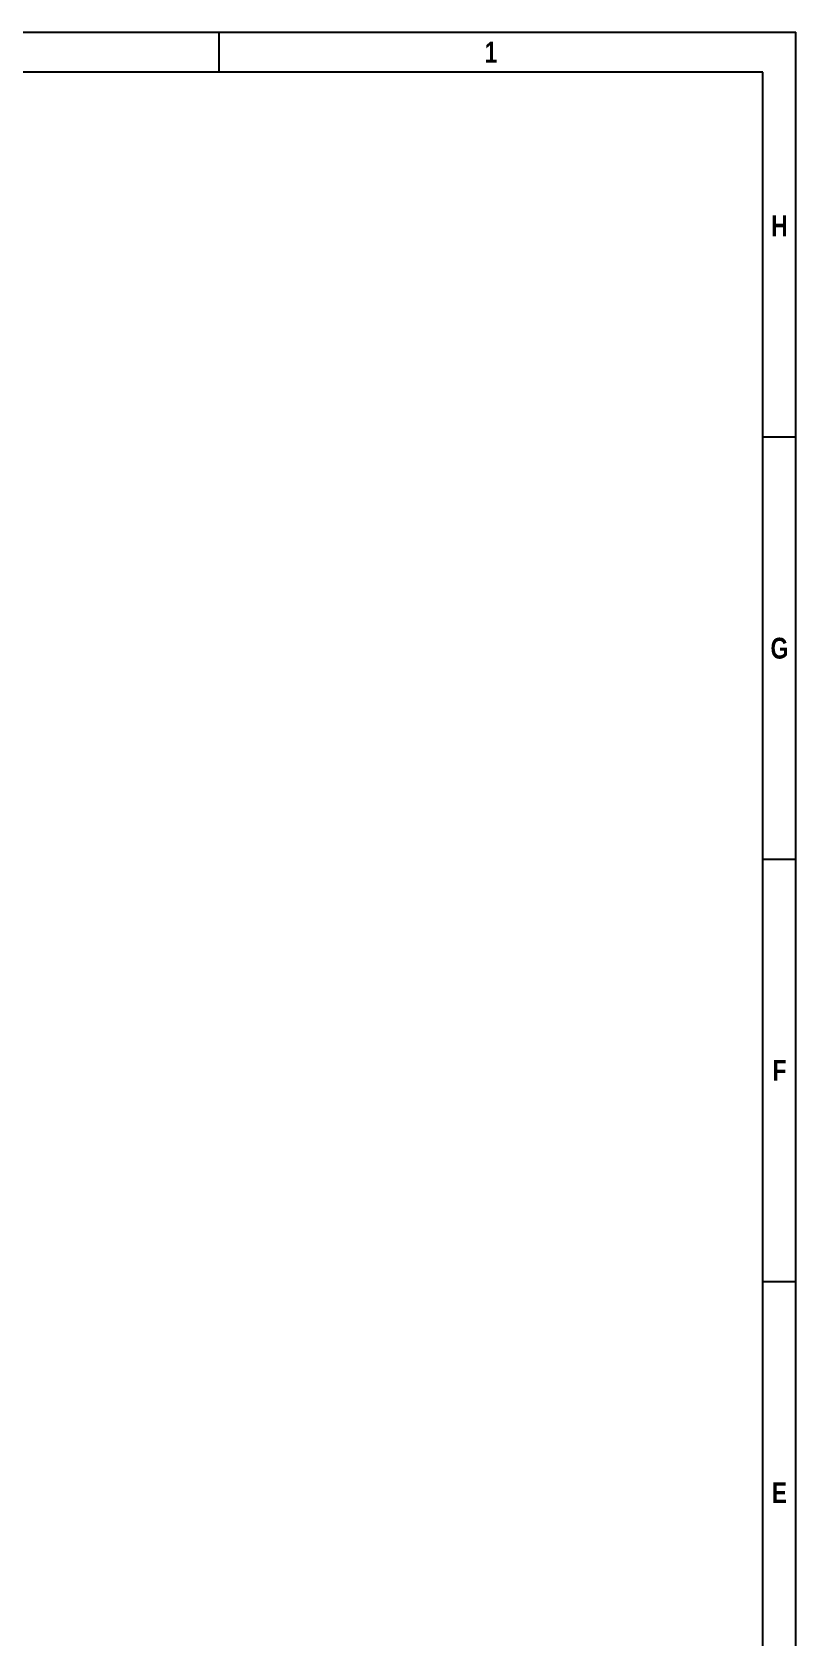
# Model space of a CAD drawing. Header units: inches. Extents: x 78.7 to 121.7, y 37.4 to 70.1.
# Drawn here: x 114.34 to 121.7, y 54.66 to 70.11 of the extents above; entities that cross this region are included whole.
import ezdxf
from ezdxf.enums import TextEntityAlignment as Align

# ---------------------------------------------------------------- set-up
doc = ezdxf.new("R2010")
doc.units = ezdxf.units.IN
doc.header["$MEASUREMENT"] = 0
doc.layers.add('z Model Border', color=7, linetype='Continuous')
doc.styles.add('GPBORDER-30X42$0$BOLD', font='bold.shx', dxfattribs={"height": 0.375})

# ---------------------------------------------------------------- blocks, each defined once
blk = doc.blocks.new('E size border')
at = {"linetype": 'Continuous'}
for p, q in [((0, 32.745), (43.003, 32.745)), ((37.448, 32.358), (37.448, 32.745)), ((43.003, 0), (43.003, 32.745)), ((42.685, 32.358), (0.317, 32.358)), ((42.685, 0.387), (42.685, 32.358)), ((42.685, 28.847), (43.003, 28.847)), ((42.685, 24.781), (43.003, 24.781)), ((42.685, 20.716), (43.003, 20.716))]:
    blk.add_line(p, q, dxfattribs=at)
at = {"style": 'GPBORDER-30X42$0$BOLD', "width": 0.81982}
for s, p in [('1', (40.066, 32.551)), ('H', (42.844, 30.88)), ('G', (42.844, 26.814)), ('F', (42.844, 22.749)), ('E', (42.844, 18.683))]:
    blk.add_text(s, height=0.201, dxfattribs=at).set_placement(p, align=Align.MIDDLE)

msp = doc.modelspace()

# ---------------------------------------------------------------- block references
at = {"layer": 'z Model Border'}
msp.add_blockref('E size border', (78.697, 37.364), dxfattribs=at)

doc.saveas('drawing.dxf')
